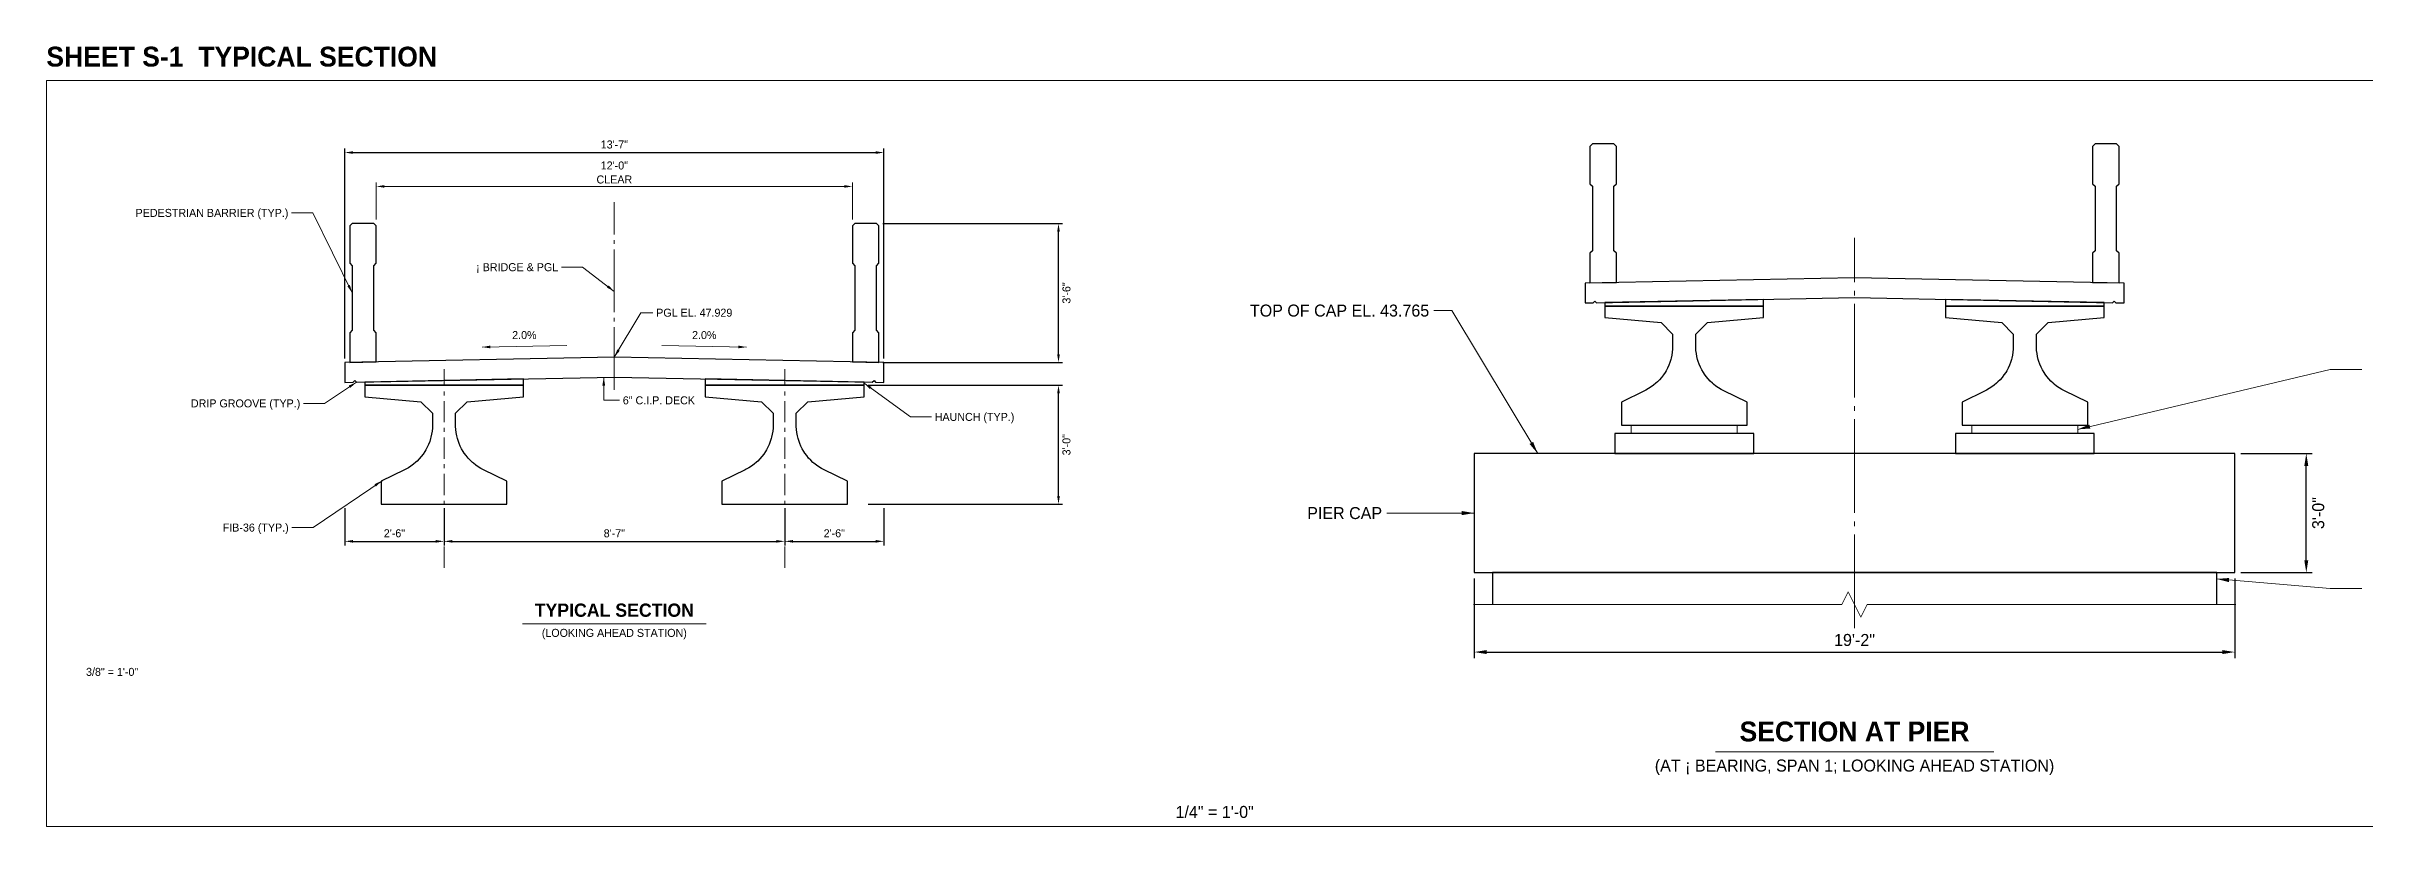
# Model space of a CAD drawing. Extents: x -1 to 88.9, y -17.8 to 1.9.
# Drawn here: x -1 to 57.4, y -17.8 to 1.9 of the extents above; entities that cross this region are included whole.
import ezdxf
from ezdxf.enums import TextEntityAlignment as Align

# ---------------------------------------------------------------- set-up
doc = ezdxf.new("R2010")
doc.units = 21
doc.header["$MEASUREMENT"] = 0
doc.linetypes.add('DGN4', pattern=[0.336, 0.2, -0.053, 0.03, -0.053])
doc.linetypes.add('DGN7', pattern=[0.726, 0.59, -0.053, 0.03, -0.053])
for name, color, linetype, lineweight in [('BeamConc', 3, 'Continuous', 30), ('BearingPadMisc', 5, 'Continuous', 15), ('Border', 7, 'Continuous', 15), ('CL_Major', 1, 'DGN7', 9), ('CL_Minor', 7, 'DGN4', 9), ('Dimension', 7, 'Continuous', 9), ('Leader', 7, 'Continuous', 9), ('SubStrConc', 3, 'Continuous', 30), ('SubStrConc2', 3, 'Continuous', 30), ('SupstrConc', 3, 'Continuous', 30), ('Symbols', 7, 'Continuous', 15), ('TextStructures', 7, 'Continuous', 9), ('TrafBarrierConc', 3, 'Continuous', 30)]:
    doc.layers.add(name, color=color, linetype=linetype, lineweight=lineweight)
doc.styles.add('FDOT Bold (Large)', font='FDOTBold.ttf')
doc.styles.add('FDOT Structures', font='FDOT.ttf')
doc.styles.add('FDOT Structures Annotation', font='FDOT.ttf')
doc.dimstyles.new('FDOT Structures Note-Arrow 1-4', dxfattribs={"dimtxt": 0.3024, "dimasz": 0.3124, "dimexe": 0.1512, "dimexo": 0.1512, "dimgap": 0.1512, "dimtad": 1, "dimdec": 3, "dimlfac": 12, "dimzin": 15, "dimlunit": 4, "dimtxsty": 'FDOT Structures Annotation', "dimcen": 2.5, "dimclrd": 256, "dimclre": 256, "dimclrt": 256, "dimazin": 3, "dimtfac": 0.7, "dimtmove": 0, "dimatfit": 1, "dimtfill": 1, "dimfrac": 1, "dimlwd": -1, "dimlwe": -1})
doc.dimstyles.new('FDOT Structures Note-Arrow 3-8', dxfattribs={"dimtxt": 0.2016, "dimasz": 0.208267, "dimexe": 0.1008, "dimexo": 0.1008, "dimgap": 0.1008, "dimtad": 1, "dimdec": 3, "dimlfac": 12, "dimzin": 15, "dimlunit": 4, "dimtxsty": 'FDOT Structures Annotation', "dimcen": 2.5, "dimclrd": 256, "dimclre": 256, "dimclrt": 256, "dimazin": 3, "dimtfac": 0.7, "dimtmove": 0, "dimatfit": 1, "dimtfill": 1, "dimfrac": 1, "dimlwd": -1, "dimlwe": -1})

# ---------------------------------------------------------------- blocks, each defined once
blk = doc.blocks.new('_CLOSEDFILLED')
at = {"layer": 'Dimension'}
blk.add_solid([(-1, 0.16), (0, 0), (-1, -0.16)], dxfattribs=at)
blk = doc.blocks.new('*D1')
at = {"layer": 'Dimension'}
for p, q in [((7.312, -2.501), (7.312, -1.568)), ((7.521, -1.669), (19.104, -1.669)), ((19.312, -2.501), (19.312, -1.568))]:
    blk.add_line(p, q, dxfattribs=at)
at = {"layer": 'Dimension', "xscale": 0.20826666666666666, "yscale": 0.20826666666666666, "rotation": 180}
blk.add_blockref('_CLOSEDFILLED', (7.312, -1.669), dxfattribs=at)
at = {"layer": 'Dimension', "xscale": 0.20826666666666666, "yscale": 0.20826666666666666}
blk.add_blockref('_CLOSEDFILLED', (19.312, -1.669), dxfattribs=at)

msp = doc.modelspace()

# ---------------------------------------------------------------- linework, layer by layer
at = {"layer": 'BeamConc'}
for points in [[(38.270691, -4.5925), (38.270691, -4.681431), (42.270691, -4.681432), (42.270691, -4.512501)], [(46.854024, -4.512501), (46.854024, -4.681432), (50.854024, -4.681432), (50.854024, -4.592502)], [(42.270691, -4.681432), (38.270691, -4.681431), (38.270691, -4.973098), (39.687357, -5.098098), (39.979024, -5.389765), (39.979024, -5.689294), (39.976639, -5.766479), (39.969492, -5.84337), (39.957611, -5.919673), (39.941041, -5.995096), (39.932247, -6.028047), (39.909034, -6.101698), (39.881317, -6.173774), (39.849202, -6.244002), (39.812812, -6.312113), (39.788048, -6.353348), (39.745023, -6.417474), (39.69812, -6.47882), (39.647519, -6.537154), (39.593412, -6.592251), (39.558033, -6.624838), (39.498683, -6.674243), (39.436395, -6.719889), (39.371408, -6.761601), (39.303969, -6.799221), (39.273475, -6.814493), (38.687357, -7.098098), (38.687357, -7.681431), (41.854024, -7.681432), (41.854024, -7.098098), (41.267906, -6.814493), (41.199466, -6.778727), (41.133365, -6.738803), (41.069855, -6.694873), (41.009179, -6.647106), (40.984016, -6.62543), (40.927792, -6.572495), (40.874944, -6.516189), (40.825673, -6.456727), (40.780168, -6.394337), (40.753817, -6.354119), (40.714785, -6.287487), (40.679942, -6.218573), (40.649421, -6.147638), (40.623338, -6.074954), (40.609376, -6.028906), (40.590701, -5.953975), (40.576689, -5.878035), (40.567392, -5.801375), (40.562847, -5.724286), (40.562357, -5.689294), (40.562357, -5.389765), (40.854024, -5.098098), (42.270691, -4.973098)], [(50.854024, -4.681432), (46.854024, -4.681432), (46.854024, -4.973099), (48.270691, -5.098099), (48.562357, -5.389766), (48.562357, -5.689294), (48.559972, -5.76648), (48.552825, -5.843371), (48.540944, -5.919674), (48.524374, -5.995097), (48.515581, -6.028048), (48.492367, -6.101699), (48.46465, -6.173775), (48.432535, -6.244003), (48.396145, -6.312113), (48.371381, -6.353349), (48.328356, -6.417475), (48.281454, -6.478821), (48.230852, -6.537155), (48.176746, -6.592252), (48.141366, -6.624839), (48.082016, -6.674244), (48.019728, -6.719889), (47.954741, -6.761602), (47.887302, -6.799222), (47.856808, -6.814493), (47.270691, -7.098099), (47.270691, -7.681432), (50.437357, -7.681432), (50.437357, -7.098099), (49.851239, -6.814494), (49.782799, -6.778727), (49.716698, -6.738804), (49.653188, -6.694874), (49.592512, -6.647107), (49.567349, -6.62543), (49.511125, -6.572495), (49.458277, -6.516189), (49.409006, -6.456728), (49.363501, -6.394337), (49.33715, -6.35412), (49.298118, -6.287488), (49.263275, -6.218573), (49.232754, -6.147638), (49.206671, -6.074954), (49.192709, -6.028906), (49.174034, -5.953976), (49.160022, -5.878036), (49.150726, -5.801375), (49.146181, -5.724287), (49.145691, -5.689294), (49.145691, -5.389766), (49.437357, -5.098099), (50.854024, -4.973099)], [(7.02062, -6.59474), (7.02062, -6.673288), (11.02062, -6.673288), (11.02062, -6.51474)], [(11.02062, -6.673288), (7.02062, -6.673288), (7.02062, -6.964955), (8.437287, -7.089955), (8.728954, -7.381621), (8.728954, -7.68115), (8.726568, -7.758336), (8.719421, -7.835227), (8.70754, -7.911529), (8.69097, -7.986953), (8.682177, -8.019904), (8.658963, -8.093555), (8.631246, -8.165631), (8.599132, -8.235859), (8.562742, -8.303969), (8.537978, -8.345205), (8.494952, -8.409331), (8.44805, -8.470677), (8.397449, -8.52901), (8.343342, -8.584108), (8.307963, -8.616695), (8.248612, -8.6661), (8.186325, -8.711745), (8.121337, -8.753458), (8.053898, -8.791078), (8.023405, -8.806349), (7.437287, -9.089955), (7.437287, -9.673288), (10.603954, -9.673288), (10.603954, -9.089955), (10.017836, -8.806349), (9.949395, -8.770583), (9.883294, -8.730659), (9.819785, -8.68673), (9.759109, -8.638963), (9.733945, -8.617286), (9.677721, -8.564351), (9.624873, -8.508045), (9.575602, -8.448583), (9.530097, -8.386193), (9.503746, -8.345975), (9.464714, -8.279343), (9.429872, -8.210429), (9.399351, -8.139494), (9.373268, -8.06681), (9.359306, -8.020762), (9.340631, -7.945831), (9.326618, -7.869891), (9.317322, -7.793231), (9.312777, -7.716142), (9.312287, -7.68115), (9.312287, -7.381621), (9.603954, -7.089955), (11.02062, -6.964955)], [(15.603954, -6.514741), (15.603954, -6.673289), (19.603954, -6.673289), (19.603954, -6.594741)], [(19.603954, -6.673289), (15.603954, -6.673289), (15.603954, -6.964955), (17.02062, -7.089956), (17.312287, -7.381622), (17.312287, -7.681151), (17.309902, -7.758337), (17.302755, -7.835228), (17.290874, -7.91153), (17.274304, -7.986954), (17.26551, -8.019905), (17.242297, -8.093555), (17.21458, -8.165632), (17.182465, -8.23586), (17.146075, -8.30397), (17.121311, -8.345205), (17.078286, -8.409331), (17.031383, -8.470678), (16.980782, -8.529011), (16.926675, -8.584109), (16.891296, -8.616696), (16.831946, -8.666101), (16.769658, -8.711746), (16.704671, -8.753459), (16.637232, -8.791078), (16.606738, -8.80635), (16.02062, -9.089956), (16.02062, -9.673289), (19.187287, -9.673289), (19.187287, -9.089956), (18.601169, -8.80635), (18.532729, -8.770584), (18.466628, -8.73066), (18.403118, -8.686731), (18.342442, -8.638964), (18.317279, -8.617287), (18.261054, -8.564352), (18.208206, -8.508046), (18.158936, -8.448584), (18.113431, -8.386194), (18.08708, -8.345976), (18.048048, -8.279344), (18.013205, -8.21043), (17.982684, -8.139495), (17.956601, -8.066811), (17.942639, -8.020763), (17.923964, -7.945832), (17.909952, -7.869892), (17.900655, -7.793232), (17.89611, -7.716143), (17.89562, -7.681151), (17.89562, -7.381622), (18.187287, -7.089956), (19.603954, -6.964956)]]:
    msp.add_lwpolyline(points, close=True, dxfattribs=at)
at = {"layer": 'BearingPadMisc'}
for points in [[(38.937357, -7.893056), (41.604024, -7.893056), (41.604024, -7.679514), (38.937357, -7.679514)], [(47.520691, -7.893056), (50.187357, -7.893056), (50.187357, -7.679514), (47.520691, -7.679514)]]:
    msp.add_lwpolyline(points, close=True, dxfattribs=at)
at = {"layer": 'Leader'}
for points in [[(36.579024, -8.394979), (34.419024, -4.794979), (33.965424, -4.794979)], [(50.187357, -7.786285), (56.545691, -6.279514), (57.345691, -6.279514)], [(6.812229, -6.598907), (6.012229, -7.13224), (5.478896, -7.13224)], [(13.044645, -6.47426), (13.044645, -7.055595), (13.444645, -7.055595)], [(34.979024, -9.894979), (33.579024, -9.894979), (32.779024, -9.894979)]]:
    msp.add_lwpolyline(points, dxfattribs=at)
for points in [[(6.812229, -6.598907), (6.658195, -6.743314), (6.619687, -6.685551)], [(13.044645, -6.47426), (13.079356, -6.682526), (13.009934, -6.682526)], [(36.579024, -8.394979), (36.373649, -8.153886), (36.462942, -8.10031)], [(50.187357, -7.786285), (50.479332, -7.663585), (50.503344, -7.764912)], [(7.45907, -9.079415), (7.306275, -9.225133), (7.267274, -9.167701)], [(34.979024, -9.894979), (34.666624, -9.947046), (34.666624, -9.842912)]]:
    msp.add_solid(points, dxfattribs=at)
at = {"layer": 'SubStrConc'}
msp.add_lwpolyline([(34.979024, -11.394979), (54.145691, -11.394979), (54.145691, -8.394979), (34.979024, -8.394979)], close=True, dxfattribs=at)
msp.add_lwpolyline([(53.687357, -12.194979), (53.687357, -11.394979), (35.437357, -11.394979), (35.437357, -12.194979)], dxfattribs=at)
at = {"layer": 'SubStrConc2'}
for points in [[(38.520691, -8.394979), (42.020691, -8.394979), (42.020691, -7.893056), (38.520691, -7.893056)], [(47.104024, -8.394979), (50.604024, -8.394979), (50.604024, -7.893056), (47.104024, -7.893056)]]:
    msp.add_lwpolyline(points, close=True, dxfattribs=at)
at = {"layer": 'SupstrConc'}
for points in [[(51.354024, -4.102502), (44.562445, -3.966666), (37.770691, -4.1025), (37.770691, -4.6025), (37.978982, -4.598334), (38.019807, -4.555843), (38.062299, -4.596668), (44.562357, -4.466668), (51.062416, -4.596669), (51.104907, -4.555844), (51.145732, -4.598336), (51.354024, -4.602502)], [(20.103954, -6.104741), (13.312287, -5.968907), (6.52062, -6.10474), (6.52062, -6.60474), (6.728912, -6.600574), (6.769737, -6.558082), (6.812229, -6.598907), (13.312287, -6.468907), (19.812345, -6.598909), (19.854837, -6.558084), (19.895662, -6.600575), (20.103954, -6.604741)]]:
    msp.add_lwpolyline(points, close=True, dxfattribs=at)
at = {"layer": 'Symbols'}
msp.add_lwpolyline([(34.957357, -12.194979), (44.242357, -12.194979), (44.402357, -11.874979), (44.722357, -12.514979), (44.882357, -12.194979), (54.167357, -12.194979)], dxfattribs=at)
at = {"layer": 'TextStructures'}
for p, q in [((10.995651, -12.679958), (15.626759, -12.679958)), ((41.055595, -15.904983), (48.069135, -15.904983))]:
    msp.add_line(p, q, dxfattribs=at)
at = {"layer": 'TrafBarrierConc'}
for points in [[(37.895691, -3.35), (37.895691, -4.1), (38.562357, -4.086667), (38.562357, -3.35), (38.499857, -3.2875), (38.499857, -1.6625), (38.562357, -1.6), (38.562357, -0.6625), (38.499857, -0.6), (37.958191, -0.6), (37.895691, -0.6625), (37.895691, -1.6), (37.958191, -1.6625), (37.958191, -3.2875)], [(50.562357, -4.086668), (51.229024, -4.100002), (51.229024, -3.537502), (51.229024, -3.350002), (51.166524, -3.287502), (51.166524, -1.662502), (51.229024, -1.600002), (51.229024, -0.662502), (51.166524, -0.600002), (50.624857, -0.600001), (50.562357, -0.662501), (50.562357, -1.600001), (50.624857, -1.662501), (50.624857, -3.287501), (50.562357, -3.350001)], [(6.64562, -5.35224), (6.64562, -6.10224), (7.312287, -6.088906), (7.312287, -5.35224), (7.249787, -5.28974), (7.249787, -3.66474), (7.312287, -3.60224), (7.312287, -2.66474), (7.249787, -2.60224), (6.70812, -2.60224), (6.64562, -2.66474), (6.64562, -3.60224), (6.70812, -3.66474), (6.70812, -5.28974)], [(19.312287, -6.088908), (19.978954, -6.102241), (19.978954, -5.539741), (19.978954, -5.352241), (19.916454, -5.289741), (19.916454, -3.664741), (19.978954, -3.602241), (19.978954, -2.664741), (19.916454, -2.602241), (19.374787, -2.602241), (19.312287, -2.664741), (19.312287, -3.602241), (19.374787, -3.664741), (19.374787, -5.289741), (19.312287, -5.352241)]]:
    msp.add_lwpolyline(points, close=True, dxfattribs=at)

# ---------------------------------------------------------------- texts
at = {"layer": 'Border', "style": 'FDOT Bold (Large)'}
msp.add_text('SHEET S-1  TYPICAL SECTION', height=0.500016, dxfattribs=at).set_placement((-1, 1.200006), align=Align.BOTTOM_LEFT)
at = {"layer": 'Border', "style": 'FDOT Structures'}
for s, height, p in [('3/8" = 1\'-0"', 0.2016, (0, -13.793078)), ('1/4" = 1\'-0"', 0.3024, (27.452861, -17.270383))]:
    msp.add_text(s, height=height, dxfattribs=at).set_placement(p, align=Align.TOP_LEFT)
at = {"layer": 'TextStructures', "style": 'FDOT Structures'}
for s, height, p in [('PEDESTRIAN BARRIER (TYP.)', 0.2016, (5.098314, -2.335573)), ('TOP OF CAP EL. 43.765', 0.3024, (33.844464, -4.794979)), ('DRIP GROOVE (TYP.)', 0.2016, (5.398256, -7.13224)), ('PIER CAP', 0.3024, (32.658064, -9.894979)), ('FIB-36 (TYP.)', 0.2016, (5.106647, -10.259955))]:
    msp.add_text(s, height=height, dxfattribs=at).set_placement(p, align=Align.MIDDLE_RIGHT)
msp.add_text('6" C.I.P. DECK', height=0.2016, dxfattribs=at).set_placement((13.525285, -7.055595), align=Align.MIDDLE_LEFT)
at = {"layer": 'TextStructures'}
for s, height, style, p in [('TYPICAL SECTION', 0.333344, 'FDOT Bold (Large)', (13.311205, -12.606622)), ('(LOOKING AHEAD STATION)', 0.2016, 'FDOT Structures', (13.311205, -13.073078)), ('SECTION AT PIER', 0.500016, 'FDOT Bold (Large)', (44.562365, -15.794979)), ('(AT ¡ BEARING, SPAN 1; LOOKING AHEAD STATION)', 0.3024, 'FDOT Structures', (44.562365, -16.494663))]:
    msp.add_text(s, height=height, dxfattribs=dict(at, style=style)).set_placement(p, align=Align.BOTTOM_CENTER)

# ---------------------------------------------------------------- dimensions: what is measured, and where the dimension line sits
at = {"layer": 'Dimension'}
dim = msp.add_linear_dim(base=(7.312287, -1.668907), p1=(7.312287, -2.60224), p2=(19.312287, -2.602241), text=' ', dimstyle='FDOT Structures Note-Arrow 3-8', dxfattribs=at)
dim.commit()
dim.dimension.update_dxf_attribs({"geometry": '*D1', "text_midpoint": (13.312287, -1.668907)})

# ---------------------------------------------------------------- next in the draw order: texts
at = {"layer": 'Dimension', "insert": (13.312287, -1.319131), "char_height": 0.2016, "attachment_point": 5, "line_spacing_factor": 1.05, "style": 'FDOT Structures Annotation', "bg_fill": 3, "box_fill_scale": 1.1, "bg_fill_color": 0}
msp.add_mtext('12\'-0"\\PCLEAR', dxfattribs=at)

# ---------------------------------------------------------------- next in the draw order: dimensions: what is measured, and where the dimension line sits
at = {"layer": 'Dimension'}
for base, p1, p2, text, dimstyle in [((6.52062, -10.606622), (6.52062, -9.673289), (9.02062, -9.673289), '2\'-6"', 'FDOT Structures Note-Arrow 3-8'), ((34.979024, -13.394979), (34.979024, -11.394979), (54.145691, -11.394979), '19\'-2"', 'FDOT Structures Note-Arrow 1-4')]:
    msp.add_linear_dim(base=base, p1=p1, p2=p2, text=text, dimstyle=dimstyle, dxfattribs=at).render()

# ---------------------------------------------------------------- next in the draw order: linework, layer by layer
at = {"layer": 'CL_Major', "ltscale": 4}
msp.add_line((44.562365, -12.794979), (44.562365, -2.966668), dxfattribs=at)
at = {"layer": 'Leader'}
msp.add_lwpolyline([(7.45907, -9.079415), (5.72062, -10.259955), (5.187287, -10.259955)], dxfattribs=at)

# ---------------------------------------------------------------- next in the draw order: dimensions: what is measured, and where the dimension line sits
at = {"layer": 'Dimension'}
for base, p1, p2, text in [((6.52062, -0.815573), (6.52062, -6.10434), (20.103954, -6.104341), '13\'-7"'), ((9.02062, -10.606622), (9.02062, -9.673289), (17.603954, -9.673289), '8\'-7"')]:
    msp.add_linear_dim(base=base, p1=p1, p2=p2, text=text, dimstyle='FDOT Structures Note-Arrow 3-8', dxfattribs=at).render()
msp.add_linear_dim(base=(55.945691, -11.394979), p1=(54.145691, -11.394979), p2=(54.145691, -8.394979), angle=90, text='3\'-0"', dimstyle='FDOT Structures Note-Arrow 1-4', override={"dimtad": 4}, dxfattribs=at).render()

# ---------------------------------------------------------------- next in the draw order: linework, layer by layer
at = {"layer": 'CL_Major', "ltscale": 2.666667}
msp.add_line((13.311205, -6.788929), (13.311205, -2.068907), dxfattribs=at)
at = {"layer": 'CL_Minor', "ltscale": 2.666667}
msp.add_line((9.02062, -11.273289), (9.02062, -6.273288), dxfattribs=at)
at = {"layer": 'Leader'}
for points in [[(6.70812, -4.35224), (5.712287, -2.335573), (5.178954, -2.335573)], [(13.311205, -4.315595), (12.511205, -3.702262), (11.977872, -3.702262)], [(13.311205, -5.968929), (13.983205, -4.848929), (14.285605, -4.848929)], [(53.687357, -11.554979), (56.545691, -11.794979), (57.345691, -11.794979)]]:
    msp.add_lwpolyline(points, dxfattribs=at)
for points in [[(6.70812, -4.35224), (6.584784, -4.180869), (6.647031, -4.150131)], [(13.311205, -4.315595), (13.124804, -4.216426), (13.167043, -4.161332)], [(13.311205, -5.968929), (13.388593, -5.772483), (13.448122, -5.8082)], [(53.687357, -11.554979), (54.003018, -11.529234), (53.994305, -11.633002)]]:
    msp.add_solid(points, dxfattribs=at)
at = {"layer": 'Symbols'}
for p, q in [((12.111205, -5.672929), (9.977872, -5.715595)), ((14.511205, -5.672885), (16.644539, -5.715552))]:
    msp.add_line(p, q, dxfattribs=at)
for points in [[(9.977872, -5.715595), (10.185403, -5.676726), (10.186791, -5.746135)], [(16.644539, -5.715552), (16.435619, -5.746092), (16.437008, -5.676684)]]:
    msp.add_solid(points, dxfattribs=at)

# ---------------------------------------------------------------- next in the draw order: texts
at = {"layer": 'TextStructures', "style": 'FDOT Structures'}
msp.add_text('¡ BRIDGE & PGL', height=0.2016, dxfattribs=at).set_placement((11.897232, -3.702262), align=Align.MIDDLE_RIGHT)
msp.add_text('PGL EL. 47.929', height=0.2016, dxfattribs=at).set_placement((14.366245, -4.848929), align=Align.MIDDLE_LEFT)
for p in [(11.044539, -5.573302), (15.577872, -5.573259)]:
    msp.add_text('2.0%', height=0.2016, dxfattribs=at).set_placement(p, align=Align.BOTTOM_CENTER)

# ---------------------------------------------------------------- next in the draw order: dimensions: what is measured, and where the dimension line sits
at = {"layer": 'Dimension'}
msp.add_linear_dim(base=(24.503954, -6.102241), p1=(19.978954, -6.102241), p2=(19.978954, -2.602241), angle=90, text='3\'-6"', dimstyle='FDOT Structures Note-Arrow 3-8', override={"dimtad": 4}, dxfattribs=at).render()
msp.add_linear_dim(base=(17.603954, -10.606622), p1=(17.603954, -9.673289), p2=(20.103954, -9.673289), text='2\'-6"', dimstyle='FDOT Structures Note-Arrow 3-8', dxfattribs=at).render()

# ---------------------------------------------------------------- next in the draw order: linework, layer by layer
at = {"layer": 'CL_Minor', "ltscale": 2.666667}
msp.add_line((17.603954, -11.273289), (17.603954, -6.273289), dxfattribs=at)

# ---------------------------------------------------------------- next in the draw order: dimensions: what is measured, and where the dimension line sits
at = {"layer": 'Dimension'}
msp.add_linear_dim(base=(24.503954, -9.673289), p1=(19.603954, -9.673289), p2=(19.603954, -6.673289), angle=90, text='3\'-0"', dimstyle='FDOT Structures Note-Arrow 3-8', override={"dimtad": 4}, dxfattribs=at).render()

# ---------------------------------------------------------------- next in the draw order: linework, layer by layer
at = {"layer": 'Border'}
msp.add_lwpolyline([(-1, -17.790383), (88.852861, -17.790383), (88.852861, 1), (-1, 1)], close=True, dxfattribs=at)
at = {"layer": 'Leader'}
msp.add_lwpolyline([(19.603954, -6.623289), (20.770621, -7.473289), (21.303954, -7.473289)], dxfattribs=at)
msp.add_solid([(19.603954, -6.623289), (19.792723, -6.717874), (19.751843, -6.773983)], dxfattribs=at)

# ---------------------------------------------------------------- next in the draw order: texts
at = {"layer": 'TextStructures', "style": 'FDOT Structures'}
msp.add_text('HAUNCH (TYP.)', height=0.2016, dxfattribs=at).set_placement((21.384594, -7.473289), align=Align.MIDDLE_LEFT)

doc.saveas('drawing.dxf')
